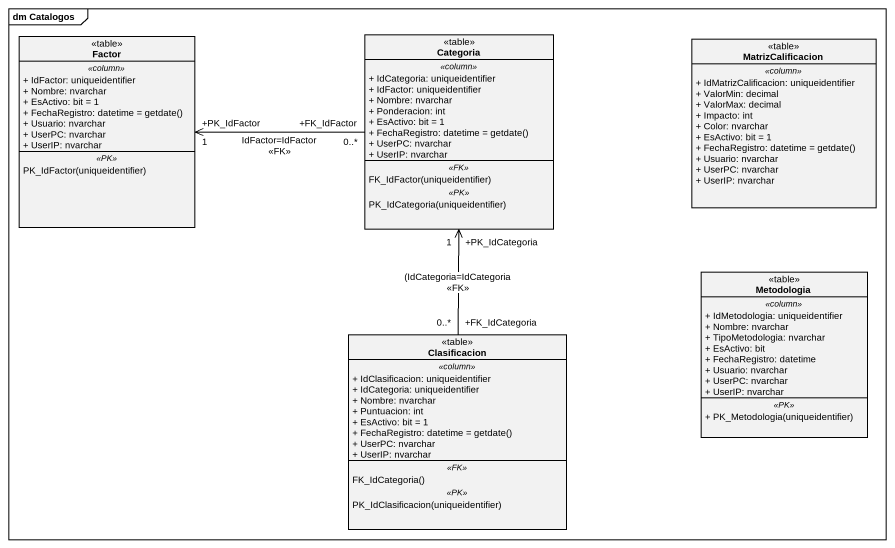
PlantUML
@startuml
mainframe dm Catalogos
hide circle
hide empty members
skinparam classAttributeIconSize 0
class Factor <<table>> {
  .. <<column>> ..
  + IdFactor: uniqueidentifier
  + Nombre: nvarchar
  + EsActivo: bit = 1
  {field} + FechaRegistro: datetime = getdate()
  + Usuario: nvarchar
  + UserPC: nvarchar
  + UserIP: nvarchar
  .. <<PK>> ..
  PK_IdFactor(uniqueidentifier)
}
class Categoria <<table>> {
  .. <<column>> ..
  + IdCategoria: uniqueidentifier
  + IdFactor: uniqueidentifier
  + Nombre: nvarchar
  + Ponderacion: int
  + EsActivo: bit = 1
  {field} + FechaRegistro: datetime = getdate()
  + UserPC: nvarchar
  + UserIP: nvarchar
  .. <<FK>> ..
  FK_IdFactor(uniqueidentifier)
  .. <<PK>> ..
  PK_IdCategoria(uniqueidentifier)
}
class MatrizCalificacion <<table>> {
  .. <<column>> ..
  + IdMatrizCalificacion: uniqueidentifier
  + ValorMin: decimal
  + ValorMax: decimal
  + Impacto: int
  + Color: nvarchar
  + EsActivo: bit = 1
  {field} + FechaRegistro: datetime = getdate()
  + Usuario: nvarchar
  + UserPC: nvarchar
  + UserIP: nvarchar
}
class Metodologia <<table>> {
  .. <<column>> ..
  + IdMetodologia: uniqueidentifier
  + Nombre: nvarchar
  + TipoMetodologia: nvarchar
  + EsActivo: bit
  + FechaRegistro: datetime
  + Usuario: nvarchar
  + UserPC: nvarchar
  + UserIP: nvarchar
  .. <<PK>> ..
  + PK_Metodologia(uniqueidentifier)
}
class Clasificacion <<table>> {
  .. <<column>> ..
  + IdClasificacion: uniqueidentifier
  + IdCategoria: uniqueidentifier
  + Nombre: nvarchar
  + Puntuacion: int
  + EsActivo: bit = 1
  {field} + FechaRegistro: datetime = getdate()
  + UserPC: nvarchar
  + UserIP: nvarchar
  .. <<FK>> ..
  FK_IdCategoria()
  .. <<PK>> ..
  PK_IdClasificacion(uniqueidentifier)
}
Categoria "+FK_IdFactor\n0..*" -left-> "+PK_IdFactor\n1" Factor : IdFactor=IdFactor\n<<FK>>
Clasificacion "+FK_IdCategoria\n0..*" -up-> "+PK_IdCategoria\n1" Categoria : (IdCategoria=IdCategoria\n<<FK>>
@enduml
